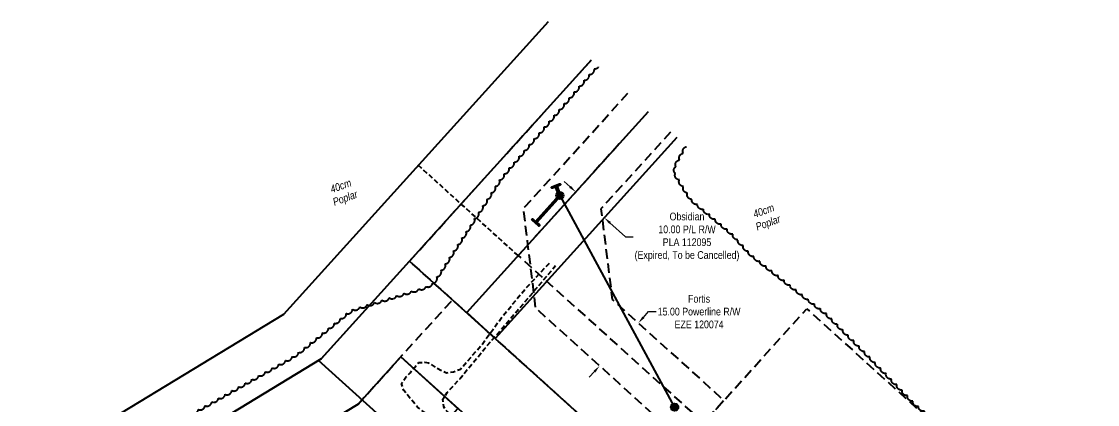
# Model space of a CAD drawing. Extents: x 604743 to 608691, y 5877740 to 5881429.
# Drawn here: x 607176 to 608574, y 5878940 to 5879438 of the extents above; entities that cross this region are included whole.
import ezdxf

# ---------------------------------------------------------------- set-up
doc = ezdxf.new("R2010")
doc.units = 0
doc.header["$LTSCALE"] = 5
doc.header["$PDMODE"] = 34
doc.header["$PDSIZE"] = 0.03
for name, pattern in [('0', [1, 1, 0]), ('foc-ACCESSROAD', [3.75, 2.5, -1.25]), ('foc-FLOWLINE', [3.75, 2.5, -1.25]), ('foc-TRAV', [1.875, 1.25, -0.625]), ('UG_PIPE', [1.875, 1.25, -0.625])]:
    doc.linetypes.add(name, pattern=pattern)
doc.layers.get('Defpoints').update_dxf_attribs({"color": 9})
for name, color, linetype in [('AS-PIPE-UG', 44, 'UG_PIPE'), ('AS-POWER', 104, 'foc-POWER'), ('AS-POWER-EXISTING-PP', 72, 'Continuous'), ('AS-SYMBOL', 7, 'Continuous'), ('C-RW', 13, 'Continuous'), ('C-WS', 13, 'foc-ACCESSROAD'), ('F-EZE', 190, 'foc-FLOWLINE'), ('P-TRAV', 4, 'foc-TRAV'), ('T-BUSH', 110, '0'), ('T-BUSH-T', 110, 'Continuous')]:
    doc.layers.add(name, color=color, linetype=linetype)
doc.layers.add('C-RW-T', color=13, linetype='Continuous', lineweight=9)
doc.layers.add('F-EZE-T', color=190, linetype='Continuous', lineweight=9)
doc.styles.add('80CG', font='ARIALN.TTF', dxfattribs={"height": 10})
doc.styles.add('80LS', font='ARIALNI.TTF', dxfattribs={"height": 10})
doc.styles.add('foc-LtypeFont', font='ARIALN.TTF', dxfattribs={"height": 7.35})
doc.linetypes.add('foc-POWER', pattern='A,6,-1,["P",foc-LtypeFont,S=0.2,R=0,X=-0.625,Y=-0.75],-1.24,4', length=12.24)
doc.dimstyles.new('Compass 5 000', dxfattribs={"dimscale": 5, "dimtxt": 9, "dimasz": 2, "dimexe": 0.2, "dimexo": 0.0625, "dimgap": 0.5, "dimtad": 0, "dimtih": 1, "dimtoh": 1, "dimzin": 0, "dimdsep": 46, "dimtxsty": '80CG', "dimcen": 0.1, "dimse1": 1, "dimse2": 1, "dimclrd": 256, "dimclrt": 256, "dimaunit": 1, "dimadec": 4, "dimazin": 0, "dimtfac": 0.06, "dimtofl": 0, "dimtmove": 0, "dimatfit": 1, "dimfxl": 0.2, "dimtolj": 1, "dimtzin": 0, "dimlwd": -1, "dimarcsym": 0})

# ---------------------------------------------------------------- blocks, each defined once
blk = doc.blocks.new('*D643')
at = {"layer": 'C-RW-T', "transparency": 16777216}
for p, q in [((608130.9, 5878733), (608144.5, 5878748.1)), ((608144.5, 5878748.1), (608154.5, 5878748.1)), ((608050.5, 5878644), (608043.8, 5878636.5))]:
    blk.add_line(p, q, dxfattribs=at)
for points in [[(608129.7, 5878734.1), (608132.1, 5878731.9), (608124.2, 5878725.6)], [(608049.3, 5878645.1), (608051.8, 5878642.9), (608057.2, 5878651.4)]]:
    blk.add_solid(points, dxfattribs=at)
at = {"layer": 'Defpoints', "color": 0, "transparency": 16777216}
for p in [(607765.8, 5879049.2), (607698.8, 5878975), (608057.2, 5878651.4)]:
    blk.add_point(p, dxfattribs=at)
at = {"layer": 'C-RW-T', "transparency": 16777216, "insert": (608224.5, 5878748.1), "char_height": 10, "attachment_point": 5, "style": '80CG', "bg_fill": 3, "box_fill_scale": 1.1, "bg_fill_color": 256, "bg_fill_true_color": 13158600, "bg_fill_transparency": 0}
blk.add_mtext('\\A1;Obsidian\\P15.00 P/L R/W\\P PLA 112101\\P{\\A0;(Expired, To be Cancelled)}', dxfattribs=at)
blk = doc.blocks.new('*D644')
at = {"layer": 'C-RW-T', "transparency": 16777216}
for p, q in [((607888.7, 5879223.1), (607881.2, 5879229.8)), ((607940.6, 5879176.2), (607960.8, 5879157.9)), ((607960.8, 5879157.9), (607970.8, 5879157.9))]:
    blk.add_line(p, q, dxfattribs=at)
for points in [[(607889.8, 5879224.3), (607887.5, 5879221.8), (607896.1, 5879216.4)], [(607941.7, 5879177.4), (607939.5, 5879174.9), (607933.2, 5879182.9)]]:
    blk.add_solid(points, dxfattribs=at)
at = {"layer": 'Defpoints', "color": 0, "transparency": 16777216}
for p in [(607898, 5879218.5), (607933.2, 5879182.9), (607935.1, 5879185)]:
    blk.add_point(p, dxfattribs=at)
at = {"layer": 'C-RW-T', "transparency": 16777216, "insert": (608040.7, 5879157.9), "char_height": 10, "attachment_point": 5, "style": '80CG'}
blk.add_mtext('\\A1;Obsidian\\P10.00 P/L R/W\\PPLA 112095\\P(Expired, To be Cancelled)', dxfattribs=at)
blk = doc.blocks.new('*D646')
at = {"layer": 'Defpoints', "color": 0, "transparency": 16777216}
for p in [(607977.4, 5879046), (607991.7, 5879033), (607941.4, 5878977.4)]:
    blk.add_point(p, dxfattribs=at)
at = {"layer": 'F-EZE-T', "transparency": 16777216}
for p, q in [((607984.1, 5879053.4), (607990.8, 5879060.8)), ((607990.8, 5879060.8), (608000.8, 5879060.8)), ((607920.4, 5878982.9), (607913.7, 5878975.5))]:
    blk.add_line(p, q, dxfattribs=at)
for points in [[(607982.8, 5879054.5), (607985.3, 5879052.3), (607977.4, 5879046)], [(607919.2, 5878984), (607921.6, 5878981.8), (607927.1, 5878990.3)]]:
    blk.add_solid(points, dxfattribs=at)
at = {"layer": 'F-EZE-T', "transparency": 16777216, "insert": (608056.4, 5879060.8), "char_height": 10, "attachment_point": 5, "style": '80CG'}
blk.add_mtext('\\A1;Fortis\\P15.00 Powerline R/W\\PEZE 120074', dxfattribs=at)
blk = doc.blocks.new('POWERPOLE')
h = blk.add_hatch(color=255)
edge = h.paths.add_edge_path()
edge.add_arc((0, 0), 0.96, 0, 360)
at = {"linetype": 'Continuous'}
for p, q in [((0.68, -0.68), (-0.68, 0.68)), ((-0.68, -0.68), (0.68, 0.68))]:
    blk.add_line(p, q, dxfattribs=at)
blk.add_circle((0, 0), 0.96, dxfattribs=at)
blk = doc.blocks.new('*U649')
h = blk.add_hatch(color=255)
h.dxf.hatch_style = 1
edge = h.paths.add_edge_path()
edge.add_arc((6.27, 7.01), 0.2, -41.813, 138.187, ccw=False)
edge.add_line((6.42, 6.88), (0.28, 0.02))
edge.add_line((0.28, 0.02), (-0.02, 0.28))
edge.add_line((-0.02, 0.28), (6.13, 7.15))
h = blk.add_hatch(color=255)
h.dxf.hatch_style = 1
edge = h.paths.add_edge_path()
edge.add_arc((-0.82, 0.73), 0.2, 48.187, 228.187, ccw=False)
edge.add_line((-0.69, 0.88), (0.28, 0.02))
edge.add_line((0.28, 0.02), (0.95, -0.58))
edge.add_arc((0.82, -0.73), 0.2, -131.813, 48.187, ccw=False)
edge.add_line((0.69, -0.88), (-0.95, 0.58))
at = {"color": 72, "const_width": 0.1, "flags": 128}
for points in [[(6.27, 7.01), (0, 0)], [(-0.82, 0.73), (0.82, -0.73)]]:
    blk.add_lwpolyline(points, dxfattribs=at)
at = {"color": 255, "flags": 128}
blk.add_lwpolyline([(6.13, 7.15, -1), (6.42, 6.88), (0.28, 0.02), (-0.02, 0.28)], format="xyb", close=True, dxfattribs=at)
at = {"color": 255}
blk.add_lwpolyline([(-0.95, 0.58, -1), (-0.69, 0.88), (0.28, 0.02), (0.95, -0.58, -1), (0.69, -0.88)], format="xyb", close=True, dxfattribs=at)
blk = doc.blocks.new('*U648')
h = blk.add_hatch(color=255)
h.dxf.hatch_style = 1
edge = h.paths.add_edge_path()
edge.add_arc((1.02, 0.41), 0.2, -67.9951, 112.0049, ccw=False)
edge.add_line((1.09, 0.23), (-0.11, -0.26))
edge.add_line((-0.11, -0.26), (-0.94, -0.6))
edge.add_arc((-1.02, -0.41), 0.2, 112.0049, 292.0049, ccw=False)
edge.add_line((-1.09, -0.23), (0.94, 0.6))
h = blk.add_hatch(color=255)
h.dxf.hatch_style = 1
edge = h.paths.add_edge_path()
edge.add_arc((1, -2.47), 0.2, -157.9951, 22.0049, ccw=False)
edge.add_line((0.81, -2.55), (-0.11, -0.26))
edge.add_line((-0.11, -0.26), (0.26, -0.11))
edge.add_line((0.26, -0.11), (1.18, -2.4))
at = {"color": 255}
blk.add_lwpolyline([(0.94, 0.6, -1), (1.09, 0.23), (-0.11, -0.26), (-0.94, -0.6, -1), (-1.09, -0.23)], format="xyb", close=True, dxfattribs=at)
at = {"color": 72, "const_width": 0.1, "flags": 128}
for points in [[(1.02, 0.41), (-1.02, -0.41)], [(1, -2.47), (0, 0)]]:
    blk.add_lwpolyline(points, dxfattribs=at)
at = {"color": 255, "flags": 128}
blk.add_lwpolyline([(1.18, -2.4, -1), (0.81, -2.55), (-0.11, -0.26), (0.26, -0.11)], format="xyb", close=True, dxfattribs=at)

msp = doc.modelspace()

# ---------------------------------------------------------------- linework, layer by layer
at = {"layer": 'AS-PIPE-UG', "flags": 128}
for points in [[(607714.263, 5878915.433), (607701.918, 5878928.223), (607690.363, 5878936.793), (607672.633, 5878958.263), (607669.603, 5878967.463), (607675.388, 5878975.583), (607680.938, 5878981.468), (607691.728, 5878994.723), (607697.258, 5878994.758), (607700.503, 5878994.963), (607704.323, 5878994.263), (607714.708, 5878988.033), (607728.283, 5878981.273), (607737.013, 5878982.408), (607746.423, 5878986.213), (607774.193, 5879018.138), (607800.063, 5879053.558), (607831.528, 5879091.653), (607863.963, 5879126.073)], [(607753.048, 5878908.938), (607727.548, 5878932.423), (607724.548, 5878937.273), (607723.513, 5878947.088), (607729.173, 5878955.763), (607745.398, 5878973.698), (607777.363, 5879012.283), (607836.863, 5879081.453), (607869.968, 5879120.648)]]:
    msp.add_lwpolyline(points, dxfattribs=at)
at = {"layer": 'AS-POWER', "flags": 128}
msp.add_lwpolyline([(607875.458, 5879211.703), (608024.113, 5878937.003)], dxfattribs=at)
at = {"layer": 'C-RW'}
for points in [[(607175.731, 5878850.514), (607516.802, 5879057.671), (607860.484, 5879437.845)], [(607916.097, 5879387.571), (607565.071, 5878999.271), (607214.657, 5878786.441)], [(608027.321, 5879287.022), (607791.413, 5879026.065), (607754.318, 5879059.559), (607990.246, 5879320.538)], [(607214.657, 5878786.441), (607565.071, 5878999.271), (607680.128, 5879126.546), (608237.714, 5878623.095), (608170.726, 5878548.905), (607668.802, 5879002.098), (607613.286, 5878940.755), (607508.137, 5878876.895), (607418.613, 5878822.654), (607253.572, 5878722.387)], [(607253.572, 5878722.387), (607552.981, 5878904.13), (607827.535, 5878656.317), (607877.826, 5878711.985), (607561.764, 5878997.263), (607214.657, 5878786.441)], [(607863.468, 5877950.784), (607418.522, 5878352.688), (607653.055, 5878612.294), (607419.488, 5878823.184), (607508.137, 5878876.895), (607613.286, 5878940.755), (607668.802, 5879002.098), (607743.026, 5878935.08), (607677.447, 5878862.662), (607586.203, 5878807.33), (607794.254, 5878619.478), (607559.708, 5878359.858), (607930.47, 5878024.962)]]:
    msp.add_lwpolyline(points, dxfattribs=at)
at = {"layer": 'C-WS', "flags": 128}
for points in [[(607930.47, 5878024.962), (607559.708, 5878359.858), (607995.278, 5878841.993), (607680.128, 5879126.547), (607916.096, 5879387.571)], [(607990.246, 5879320.539), (607821.359, 5879133.719), (608062.286, 5878916.165), (608196.303, 5879064.508), (608566.985, 5878729.645)]]:
    msp.add_lwpolyline(points, dxfattribs=at)
msp.add_lwpolyline([(607794.254, 5878619.478), (607508.747, 5878877.266), (607613.286, 5878940.755), (607735.876, 5879076.211), (607995.278, 5878841.993), (607794.254, 5878619.478)], close=True, dxfattribs=at)
at = {"layer": 'F-EZE', "flags": 128}
msp.add_lwpolyline([(608019.306, 5879294.268), (607928.876, 5879194.46), (607930.747, 5879179.374), (607943.496, 5879076.575), (608088.678, 5878945.378), (608038.417, 5878889.743), (607844.176, 5879065.285), (607842.197, 5879081.252), (607837.648, 5879117.916), (607833.977, 5879147.516), (607828.107, 5879194.827), (607963.712, 5879344.526)], dxfattribs=at)
at = {"layer": 'P-TRAV'}
msp.add_line((607821.268, 5879133.618), (607691.333, 5879251.103), dxfattribs=at)
at = {"layer": 'T-BUSH', "flags": 128}
for points in [[(607199.671, 5878815.928, 0.35135949), (607205.096, 5878821.297, 0.52056705), (607213.887, 5878826.054, 0.52056705), (607222.679, 5878830.811, 0.52056705), (607231.47, 5878835.568, 0.52056705), (607240.261, 5878840.325, 0.52056705), (607249.053, 5878845.082, 0.52056705), (607257.844, 5878849.839, 0.52056705), (607266.635, 5878854.595, 0.52056705), (607275.371, 5878859.452, 0.52056705), (607284.054, 5878864.405, 0.52056705), (607292.737, 5878869.357, 0.52056705), (607301.419, 5878874.309, 0.52056705), (607310.102, 5878879.261, 0.52056705), (607318.785, 5878884.214, 0.52056705), (607327.468, 5878889.166, 0.52056705), (607336.151, 5878894.118, 0.52056705), (607344.833, 5878899.07, 0.52056705), (607353.516, 5878904.022, 0.52056705), (607362.199, 5878908.975, 0.52056705), (607370.882, 5878913.927, 0.52056705), (607379.565, 5878918.879, 0.52056705), (607388.247, 5878923.831, 0.52056705), (607396.93, 5878928.783, 0.52056705), (607405.614, 5878933.734, 0.52056705), (607414.323, 5878938.64, 0.52056705), (607423.032, 5878943.545, 0.52056705), (607431.742, 5878948.451, 0.52056705), (607440.451, 5878953.356, 0.52056705), (607449.16, 5878958.262, 0.52056705), (607457.869, 5878963.168, 0.52056705), (607466.578, 5878968.073, 0.52056705), (607475.288, 5878972.979, 0.52056705), (607483.997, 5878977.885, 0.52056705), (607492.706, 5878982.79, 0.52056705), (607501.415, 5878987.696, 0.52056705), (607510.124, 5878992.601, 0.52056705), (607518.834, 5878997.507, 0.52056705), (607527.543, 5879002.413, 0.52056705), (607535.791, 5879007.996, 0.52056705), (607543.551, 5879014.296, 0.52056705), (607551.312, 5879020.596, 0.52056705), (607559.072, 5879026.897, 0.52056705), (607566.832, 5879033.197, 0.52056705), (607574.593, 5879039.497, 0.52056705), (607582.353, 5879045.797, 0.52056705), (607590.113, 5879052.097, 0.52056705), (607597.874, 5879058.397, 0.52056705), (607606.012, 5879064.02, 0.52056705), (607615.562, 5879066.972, 0.52056705), (607625.112, 5879069.923, 0.52056705), (607634.662, 5879072.875, 0.52056705), (607644.212, 5879075.827, 0.52056705), (607653.762, 5879078.779, 0.52056705), (607663.312, 5879081.73, 0.52056705), (607672.862, 5879084.682, 0.52056705), (607682.412, 5879087.634, 0.52056705), (607691.962, 5879090.586, 0.52056705), (607701.512, 5879093.537, 0.52056705), (607710.081, 5879097.784, 0.52056705), (607715.509, 5879106.178, 0.52056705), (607720.936, 5879114.572, 0.52056705), (607726.363, 5879122.966, 0.52056705), (607731.791, 5879131.36, 0.52056705), (607737.218, 5879139.754, 0.52056705), (607742.645, 5879148.148, 0.52056705), (607748.072, 5879156.542, 0.52056705), (607753.5, 5879164.936, 0.52056705), (607758.927, 5879173.33, 0.52056705), (607764.354, 5879181.724, 0.52056705), (607769.782, 5879190.118, 0.52056705), (607775.209, 5879198.512, 0.52056705), (607780.636, 5879206.906, 0.52056705), (607786.064, 5879215.3, 0.52056705), (607791.491, 5879223.694, 0.52056705), (607796.918, 5879232.088, 0.52056705), (607802.921, 5879240.054, 0.52056705), (607809.419, 5879247.649, 0.52056705), (607815.917, 5879255.244, 0.52056705), (607822.416, 5879262.84, 0.52056705), (607828.914, 5879270.435, 0.52056705), (607835.412, 5879278.03, 0.52056705), (607841.91, 5879285.626, 0.52056705), (607848.408, 5879293.221, 0.52056705), (607854.906, 5879300.816, 0.52056705), (607861.404, 5879308.412, 0.52056705), (607867.903, 5879316.007, 0.52056705), (607874.401, 5879323.603, 0.52056705), (607880.899, 5879331.198, 0.52056705), (607887.397, 5879338.793, 0.52056705), (607893.895, 5879346.389, 0.52056705), (607900.393, 5879353.984, 0.52056705), (607906.891, 5879361.579, 0.52056705), (607913.39, 5879369.175, 0.52056705), (607920.153, 5879376.534, 0.26634924), (607925.776, 5879378.82, 0.26634924)], [(608574.202, 5878737.633, -0.35383619), (608570.2, 5878744.182, -0.52056705), (608562.836, 5878750.941, -0.52056705), (608555.472, 5878757.7, -0.52056705), (608548.108, 5878764.459, -0.52056705), (608540.744, 5878771.218, -0.52056705), (608533.38, 5878777.977, -0.52056705), (608526.015, 5878784.736, -0.52056705), (608518.651, 5878791.495, -0.52056705), (608511.287, 5878798.255, -0.52056705), (608503.923, 5878805.014, -0.52056705), (608496.559, 5878811.773, -0.52056705), (608489.195, 5878818.532, -0.52056705), (608481.614, 5878825.046, -0.52056705), (608474.009, 5878831.533, -0.52056705), (608466.404, 5878838.02, -0.52056705), (608458.799, 5878844.506, -0.52056705), (608451.193, 5878850.993, -0.52056705), (608443.588, 5878857.479, -0.52056705), (608435.983, 5878863.966, -0.52056705), (608428.378, 5878870.452, -0.52056705), (608420.772, 5878876.939, -0.52056705), (608413.167, 5878883.425, -0.52056705), (608405.324, 5878889.616, -0.52056705), (608397.335, 5878895.623, -0.52056705), (608389.346, 5878901.63, -0.52056705), (608381.357, 5878907.637, -0.52056705), (608373.367, 5878913.645, -0.52056705), (608365.378, 5878919.652, -0.52056705), (608357.389, 5878925.659, -0.52056705), (608349.399, 5878931.666, -0.52056705), (608341.41, 5878937.674, -0.52056705), (608334.227, 5878944.595, -0.52056705), (608327.26, 5878951.764, -0.52056705), (608320.294, 5878958.932, -0.52056705), (608313.328, 5878966.1, -0.52056705), (608306.361, 5878973.269, -0.52056705), (608299.395, 5878980.437, -0.52056705), (608292.429, 5878987.606, -0.52056705), (608285.462, 5878994.774, -0.52056705), (608278.496, 5879001.942, -0.52056705), (608271.53, 5879009.111, -0.52056705), (608264.48, 5879016.197, -0.52056705), (608257.41, 5879023.263, -0.52056705), (608250.34, 5879030.329, -0.52056705), (608243.269, 5879037.395, -0.52056705), (608236.199, 5879044.461, -0.52056705), (608229.129, 5879051.527, -0.52056705), (608222.02, 5879058.55, -0.52056705), (608214.128, 5879064.684, -0.52056705), (608206.236, 5879070.818, -0.52056705), (608198.343, 5879076.952, -0.52056705), (608190.451, 5879083.086, -0.52056705), (608182.578, 5879089.244, -0.52056705), (608174.722, 5879095.425, -0.52056705), (608166.866, 5879101.606, -0.52056705), (608159.01, 5879107.786, -0.52056705), (608151.154, 5879113.967, -0.52056705), (608143.298, 5879120.147, -0.52056705), (608135.442, 5879126.328, -0.52056705), (608127.586, 5879132.508, -0.52056705), (608120.326, 5879139.324, -0.52056705), (608113.663, 5879146.775, -0.52056705), (608107, 5879154.226, -0.52056705), (608100.336, 5879161.677, -0.52056705), (608092.718, 5879168.143, -0.52056705), (608085.06, 5879174.568, -0.52056705), (608077.403, 5879180.992, -0.52056705), (608069.745, 5879187.417, -0.52056705), (608062.087, 5879193.841, -0.52056705), (608054.43, 5879200.266, -0.52056705), (608046.772, 5879206.69, -0.52056705), (608041.221, 5879214.932, -0.52056705), (608035.988, 5879223.449, -0.52056705), (608030.755, 5879231.966, -0.52056705), (608025.522, 5879240.482, -0.52056705), (608026.225, 5879249.143, -0.52056705), (608031.038, 5879257.904, -0.52056705), (608035.85, 5879266.665, -0.49748547), (608040.221, 5879275.361, -0.49748547)]]:
    msp.add_lwpolyline(points, format="xyb", dxfattribs=at)

# ---------------------------------------------------------------- block references
at = {"layer": 'AS-POWER-EXISTING-PP', "xscale": 4.997884199999986, "yscale": 4.997884199999986, "zscale": 4.997884199999986}
msp.add_blockref('POWERPOLE', (607875.458, 5879211.703), dxfattribs=at)
at = {"layer": 'AS-SYMBOL', "color": 6, "xscale": 5.00000005002115, "yscale": 5.00000005002115, "zscale": 5.00000005002115}
for name, p in [('*U648', (607870.463, 5879224.063)), ('*U649', (607844.083, 5879176.628))]:
    msp.add_blockref(name, p, dxfattribs=at)

# ---------------------------------------------------------------- texts
at = {"layer": 'T-BUSH-T', "linetype": 'Continuous', "char_height": 9.9958, "width": 34.19194, "attachment_point": 2, "rotation": 20, "style": '80LS'}
for insert in [(607588.944, 5879228.931), (608138.567, 5879196.683)]:
    msp.add_mtext('40cm \\PPoplar', dxfattribs=dict(at, insert=insert))

# ---------------------------------------------------------------- dimensions: what is measured, and where the dimension line sits
at = {"layer": 'C-RW-T', "color": 3}
dim = msp.add_linear_dim(base=(607933.159, 5879182.862), p1=(607898.03, 5879218.53), p2=(607935.105, 5879185.014), angle=317.88607, text='Obsidian\\P10.00 P/L R/W\\PPLA 112095\\P(Expired, To be Cancelled)', dimstyle='Compass 5 000', dxfattribs=at)
dim.commit()
dim.dimension.update_dxf_attribs({"geometry": '*D644', "text_midpoint": (608040.744, 5879157.87), "dimtype": 161})

# ---------------------------------------------------------------- next in the draw order: dimensions: what is measured, and where the dimension line sits
dim = msp.add_linear_dim(base=(608057.219, 5878651.392), p1=(607765.82, 5879049.174), p2=(607698.833, 5878974.983), angle=227.920748, text='Obsidian\\P15.00 P/L R/W\\P PLA 112101\\P{\\A0;(Expired, To be Cancelled)}', dimstyle='Compass 5 000', override={"dimtfill": 1}, dxfattribs=at)
dim.commit()
dim.dimension.update_dxf_attribs({"geometry": '*D643', "text_midpoint": (608224.479, 5878748.103), "dimtype": 161})

# ---------------------------------------------------------------- next in the draw order: block references
at = {"layer": 'AS-POWER-EXISTING-PP', "xscale": 4.997884199999986, "yscale": 4.997884199999986, "zscale": 4.997884199999986}
msp.add_blockref('POWERPOLE', (608024.568, 5878936.593), dxfattribs=at)

# ---------------------------------------------------------------- next in the draw order: dimensions: what is measured, and where the dimension line sits
at = {"layer": 'F-EZE-T', "color": 3}
dim = msp.add_aligned_dim(p1=(607941.41, 5878977.411), p2=(607991.677, 5879033.035), distance=19.287, text='Fortis\\P15.00 Powerline R/W\\PEZE 120074', dimstyle='Compass 5 000', dxfattribs=at)
dim.commit()
dim.dimension.update_dxf_attribs({"geometry": '*D646', "text_midpoint": (608056.411, 5879060.805)})

doc.saveas('drawing.dxf')
